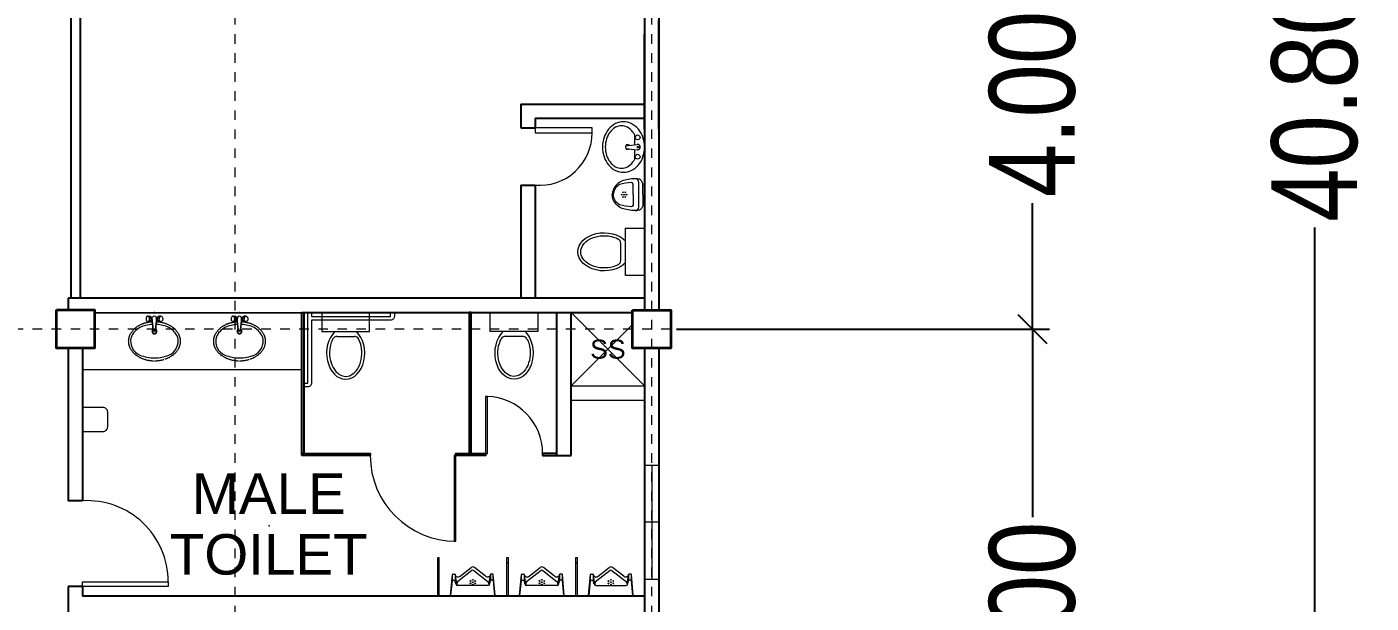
# Model space of a CAD drawing. Header units: millimetres. Extents: x 63005 to 126950, y 36019 to 74749.
# Drawn here: x 63107.49 to 63121.61, y 36140.49 to 36146.54 of the extents above; entities that cross this region are included whole.
import ezdxf

# ---------------------------------------------------------------- set-up
doc = ezdxf.new("R2010")
doc.units = ezdxf.units.MM
doc.header["$LTSCALE"] = 0.04
doc.linetypes.add('HIDDEN2', pattern=[0.1875, 0.125, -0.0625])
doc.linetypes.add('PHANTOM', pattern=[2.5, 1.25, -0.25, 0.25, -0.25, 0.25, -0.25])
doc.styles.get("Standard").update_dxf_attribs({"font": 'arial.ttf', "width": 0.8})
doc.styles.add('SWISSLT175', font='swissl.ttf', dxfattribs={"height": 0.175})
doc.dimstyles.new('dimension', dxfattribs={"dimtxt": 0.9, "dimasz": 0.3, "dimexe": 0.18, "dimexo": 0.0625, "dimgap": 0.09, "dimtad": 0, "dimzin": 0, "dimdsep": 46, "dimtxsty": 'Standard', "dimblk": 'OBLIQUE', "dimcen": 0.09, "dimclrd": 256, "dimclre": 256, "dimclrt": 256, "dimadec": 0, "dimazin": 0, "dimtfac": 1, "dimtofl": 0, "dimtmove": 0, "dimatfit": 3, "dimldrblk": 'OBLIQUE', "dimfxl": 1, "dimtolj": 1, "dimtzin": 0, "dimarcsym": 0})

# ---------------------------------------------------------------- blocks, each defined once
blk = doc.blocks.new('_Oblique')
at = {"color": 0, "linetype": 'ByBlock', "lineweight": -2}
blk.add_line((-0.5, -0.5), (0.5, 0.5), dxfattribs=at)
blk = doc.blocks.new('*D358')
at = {"lineweight": -2, "transparency": 16777216}
for p, q in [((63114.314, 36148.092), (63118.23, 36148.092)), ((63118.05, 36148.092), (63118.05, 36146.768)), ((63118.05, 36143.367), (63118.05, 36144.691)), ((63114.314, 36143.367), (63118.23, 36143.367))]:
    blk.add_line(p, q, dxfattribs=at)
at = {"layer": 'Defpoints', "color": 0, "linetype": 'ByBlock', "lineweight": 25, "transparency": 16777216}
for p in [(63114.252, 36148.092), (63114.252, 36143.367), (63118.05, 36143.367)]:
    blk.add_point(p, dxfattribs=at)
at = {"linetype": 'ByBlock', "lineweight": -2, "transparency": 16777216, "xscale": 0.3, "yscale": 0.3, "zscale": 0.3}
for p, rotation in [((63118.05, 36148.092), 90), ((63118.05, 36143.367), 270)]:
    blk.add_blockref('_Oblique', p, dxfattribs=dict(at, rotation=rotation))
at = {"linetype": 'ByBlock', "lineweight": 5, "transparency": 16777216, "insert": (63118.05, 36145.73), "char_height": 0.9, "attachment_point": 5, "rotation": 90}
blk.add_mtext('\\A1;4.00 ', dxfattribs=at)
blk = doc.blocks.new('*D359')
at = {"lineweight": -2, "transparency": 16777216}
for p, q in [((63114.314, 36143.367), (63118.23, 36143.367)), ((63118.05, 36143.367), (63118.05, 36141.393)), ((63118.05, 36137.366), (63118.05, 36139.341)), ((63114.314, 36137.366), (63118.23, 36137.366))]:
    blk.add_line(p, q, dxfattribs=at)
at = {"layer": 'Defpoints', "color": 0, "linetype": 'ByBlock', "lineweight": 25, "transparency": 16777216}
for p in [(63114.252, 36143.367), (63114.252, 36137.366), (63118.05, 36137.366)]:
    blk.add_point(p, dxfattribs=at)
at = {"linetype": 'ByBlock', "lineweight": -2, "transparency": 16777216, "xscale": 0.3, "yscale": 0.3, "zscale": 0.3}
for p, rotation in [((63118.05, 36143.367), 90), ((63118.05, 36137.366), 270)]:
    blk.add_blockref('_Oblique', p, dxfattribs=dict(at, rotation=rotation))
at = {"linetype": 'ByBlock', "lineweight": 5, "transparency": 16777216, "insert": (63118.05, 36140.367), "char_height": 0.9, "attachment_point": 5, "rotation": 90}
blk.add_mtext('\\A1;6.00', dxfattribs=at)
blk = doc.blocks.new('*D363')
at = {"lineweight": -2, "transparency": 16777216}
for p, q in [((63114.314, 36166.142), (63121.194, 36166.142)), ((63121.014, 36166.142), (63121.014, 36147.071)), ((63121.014, 36125.364), (63121.014, 36144.435)), ((63114.314, 36125.364), (63121.194, 36125.364))]:
    blk.add_line(p, q, dxfattribs=at)
at = {"layer": 'Defpoints', "color": 0, "linetype": 'ByBlock', "lineweight": 25, "transparency": 16777216}
for p in [(63114.252, 36166.142), (63114.252, 36125.364), (63121.014, 36125.364)]:
    blk.add_point(p, dxfattribs=at)
at = {"linetype": 'ByBlock', "lineweight": -2, "transparency": 16777216, "xscale": 0.3, "yscale": 0.3, "zscale": 0.3}
for p, rotation in [((63121.014, 36166.142), 90), ((63121.014, 36125.364), 270)]:
    blk.add_blockref('_Oblique', p, dxfattribs=dict(at, rotation=rotation))
at = {"linetype": 'ByBlock', "lineweight": 5, "transparency": 16777216, "insert": (63121.014, 36145.753), "char_height": 0.9, "attachment_point": 5, "rotation": 90}
blk.add_mtext('\\A1;40.80', dxfattribs=at)

msp = doc.modelspace()

# ---------------------------------------------------------------- linework, layer by layer
at = {"color": 0, "linetype": 'PHANTOM', "lineweight": 5, "transparency": 33554495}
for p, q in [((63109.677, 36125.164), (63109.677, 36174.339)), ((63114.052, 36125.164), (63114.052, 36174.339)), ((63114.252, 36143.367), (63046.877, 36143.364))]:
    msp.add_line(p, q, dxfattribs=at)
at = {"color": 4, "linetype": 'ByBlock', "lineweight": 25}
for p, q in [((63107.952, 36147.892), (63107.952, 36143.691)), ((63108.052, 36147.892), (63108.052, 36143.691)), ((63113.977, 36147.892), (63113.977, 36143.567)), ((63113.977, 36147.892), (63113.977, 36143.567)), ((63114.127, 36147.892), (63114.127, 36143.567)), ((63114.127, 36145.465), (63114.127, 36146.615)), ((63113.977, 36145.465), (63113.977, 36146.465)), ((63112.677, 36145.729), (63113.977, 36145.73)), ((63112.677, 36145.729), (63112.677, 36145.479)), ((63112.827, 36145.579), (63112.827, 36145.479)), ((63112.677, 36145.479), (63112.827, 36145.479)), ((63112.677, 36144.879), (63112.677, 36143.691)), ((63112.677, 36144.879), (63112.827, 36144.879)), ((63112.827, 36144.879), (63112.827, 36143.691)), ((63107.927, 36143.691), (63107.927, 36143.569)), ((63112.377, 36143.691), (63107.927, 36143.691)), ((63113.977, 36143.691), (63112.377, 36143.691)), ((63110.4, 36143.541), (63113.852, 36143.541)), ((63113.057, 36142.041), (63113.057, 36143.541)), ((63113.207, 36142.041), (63113.207, 36143.541)), ((63107.927, 36143.169), (63107.927, 36141.566)), ((63108.077, 36143.169), (63108.077, 36141.566)), ((63113.977, 36143.167), (63113.977, 36140.74)), ((63113.977, 36143.167), (63113.977, 36140.64)), ((63114.127, 36143.167), (63114.127, 36137.566)), ((63113.057, 36142.041), (63113.207, 36142.041)), ((63108.077, 36141.566), (63107.927, 36141.566)), ((63107.927, 36140.666), (63107.927, 36140.316)), ((63108.077, 36140.666), (63108.077, 36140.566)), ((63113.977, 36140.64), (63113.977, 36137.566)), ((63113.977, 36140.566), (63108.077, 36140.566))]:
    msp.add_line(p, q, dxfattribs=at)
at = {"color": 4, "linetype": 'ByBlock', "lineweight": 25, "ltscale": 0.3}
for p, q in [((63113.977, 36145.579), (63112.827, 36145.579)), ((63108.077, 36140.666), (63107.927, 36140.666))]:
    msp.add_line(p, q, dxfattribs=at)
at = {"color": 0, "linetype": 'ByBlock', "lineweight": 9}
for p, q in [((63113.977, 36145.465), (63113.977, 36145.065)), ((63114.127, 36145.465), (63114.127, 36145.065)), ((63114.127, 36143.915), (63114.127, 36145.065)), ((63113.977, 36143.915), (63113.977, 36144.915)), ((63113.977, 36143.915), (63113.977, 36143.567)), ((63114.127, 36143.915), (63114.127, 36143.567)), ((63113.207, 36143.541), (63113.977, 36142.771)), ((63113.852, 36143.416), (63113.207, 36142.771)), ((63113.207, 36142.771), (63113.977, 36142.771)), ((63113.207, 36142.621), (63113.977, 36142.621)), ((63113.977, 36141.94), (63114.127, 36141.94)), ((63114.052, 36141.94), (63114.052, 36140.74)), ((63114.127, 36141.94), (63114.127, 36140.74)), ((63114.127, 36141.34), (63113.977, 36141.34)), ((63114.127, 36140.74), (63113.977, 36140.74)), ((63113.977, 36140.566), (63113.977, 36140.666))]:
    msp.add_line(p, q, dxfattribs=at)
at = {"lineweight": 9}
for p, q in [((63113.779, 36145.293), (63113.901, 36145.307)), ((63113.779, 36145.264), (63113.901, 36145.251)), ((63113.916, 36144.647), (63113.916, 36144.911)), ((63113.777, 36144.429), (63113.977, 36144.429)), ((63113.777, 36143.929), (63113.777, 36144.429)), ((63113.977, 36144.429), (63113.977, 36143.929)), ((63113.727, 36144.088), (63113.727, 36144.269)), ((63113.977, 36143.929), (63113.777, 36143.929)), ((63108.762, 36143.503), (63108.784, 36143.503)), ((63108.762, 36143.445), (63108.784, 36143.445)), ((63108.778, 36143.495), (63108.766, 36143.503)), ((63108.778, 36143.454), (63108.766, 36143.445)), ((63108.778, 36143.495), (63108.796, 36143.495)), ((63108.778, 36143.495), (63108.782, 36143.474)), ((63108.778, 36143.454), (63108.782, 36143.474)), ((63108.778, 36143.454), (63108.796, 36143.454)), ((63108.8, 36143.474), (63108.782, 36143.474)), ((63108.796, 36143.495), (63108.784, 36143.503)), ((63108.796, 36143.454), (63108.784, 36143.445)), ((63108.796, 36143.495), (63108.8, 36143.474)), ((63108.796, 36143.454), (63108.8, 36143.474)), ((63108.799, 36143.488), (63108.803, 36143.488)), ((63108.799, 36143.46), (63108.803, 36143.46)), ((63108.81, 36143.456), (63108.809, 36143.491)), ((63108.821, 36143.36), (63108.81, 36143.456)), ((63108.817, 36143.351), (63108.811, 36143.45)), ((63108.841, 36143.36), (63108.852, 36143.456)), ((63108.845, 36143.351), (63108.852, 36143.45)), ((63108.852, 36143.456), (63108.853, 36143.491)), ((63108.863, 36143.488), (63108.859, 36143.488)), ((63108.863, 36143.46), (63108.859, 36143.46)), ((63108.866, 36143.495), (63108.862, 36143.474)), ((63108.866, 36143.454), (63108.862, 36143.474)), ((63108.862, 36143.474), (63108.88, 36143.474)), ((63108.866, 36143.495), (63108.879, 36143.503)), ((63108.884, 36143.495), (63108.866, 36143.495)), ((63108.866, 36143.454), (63108.879, 36143.445)), ((63108.884, 36143.454), (63108.866, 36143.454)), ((63108.9, 36143.503), (63108.879, 36143.503)), ((63108.9, 36143.445), (63108.879, 36143.445)), ((63108.884, 36143.495), (63108.88, 36143.474)), ((63108.884, 36143.454), (63108.88, 36143.474)), ((63108.884, 36143.495), (63108.897, 36143.503)), ((63108.884, 36143.454), (63108.897, 36143.445)), ((63109.655, 36143.503), (63109.677, 36143.503)), ((63109.655, 36143.445), (63109.677, 36143.445)), ((63109.671, 36143.495), (63109.658, 36143.503)), ((63109.671, 36143.454), (63109.658, 36143.445)), ((63109.671, 36143.495), (63109.689, 36143.495)), ((63109.671, 36143.495), (63109.675, 36143.474)), ((63109.671, 36143.454), (63109.675, 36143.474)), ((63109.671, 36143.454), (63109.689, 36143.454)), ((63109.693, 36143.474), (63109.675, 36143.474)), ((63109.689, 36143.495), (63109.677, 36143.503)), ((63109.689, 36143.454), (63109.677, 36143.445)), ((63109.689, 36143.495), (63109.693, 36143.474)), ((63109.689, 36143.454), (63109.693, 36143.474)), ((63109.692, 36143.488), (63109.696, 36143.488)), ((63109.692, 36143.46), (63109.696, 36143.46)), ((63109.703, 36143.456), (63109.702, 36143.491)), ((63109.714, 36143.36), (63109.703, 36143.456)), ((63109.71, 36143.351), (63109.704, 36143.45)), ((63109.734, 36143.36), (63109.745, 36143.456)), ((63109.738, 36143.351), (63109.744, 36143.45)), ((63109.745, 36143.456), (63109.746, 36143.491)), ((63109.756, 36143.488), (63109.752, 36143.488)), ((63109.756, 36143.46), (63109.752, 36143.46)), ((63109.759, 36143.495), (63109.755, 36143.474)), ((63109.759, 36143.454), (63109.755, 36143.474)), ((63109.755, 36143.474), (63109.773, 36143.474)), ((63109.759, 36143.495), (63109.771, 36143.503)), ((63109.777, 36143.495), (63109.759, 36143.495)), ((63109.777, 36143.454), (63109.759, 36143.454)), ((63109.759, 36143.454), (63109.771, 36143.445)), ((63109.793, 36143.503), (63109.771, 36143.503)), ((63109.793, 36143.445), (63109.771, 36143.445)), ((63109.777, 36143.495), (63109.773, 36143.474)), ((63109.777, 36143.454), (63109.773, 36143.474)), ((63109.777, 36143.495), (63109.79, 36143.503)), ((63109.777, 36143.454), (63109.79, 36143.445)), ((63110.589, 36143.541), (63110.589, 36143.341)), ((63111.089, 36143.541), (63110.589, 36143.541)), ((63111.089, 36143.341), (63111.089, 36143.541)), ((63112.357, 36143.341), (63112.357, 36143.541)), ((63112.357, 36143.541), (63112.857, 36143.541)), ((63112.857, 36143.541), (63112.857, 36143.341)), ((63108.821, 36143.359), (63108.817, 36143.35)), ((63108.841, 36143.359), (63108.845, 36143.35)), ((63109.714, 36143.359), (63109.71, 36143.35)), ((63109.734, 36143.359), (63109.738, 36143.35)), ((63110.589, 36143.341), (63111.089, 36143.341)), ((63112.857, 36143.341), (63112.357, 36143.341)), ((63110.749, 36143.291), (63110.93, 36143.291)), ((63112.697, 36143.291), (63112.516, 36143.291)), ((63111.939, 36140.57), (63111.959, 36140.791)), ((63111.959, 36140.728), (63111.959, 36140.791)), ((63111.964, 36140.796), (63111.984, 36140.796)), ((63111.991, 36140.783), (63111.989, 36140.791)), ((63111.989, 36140.791), (63111.989, 36140.729)), ((63112.005, 36140.695), (63111.991, 36140.783)), ((63112.01, 36140.766), (63112.015, 36140.766)), ((63112.165, 36140.834), (63112.012, 36140.714)), ((63112.04, 36140.775), (63112.156, 36140.865)), ((63112.184, 36140.834), (63112.336, 36140.714)), ((63112.308, 36140.775), (63112.192, 36140.865)), ((63112.338, 36140.766), (63112.334, 36140.766)), ((63112.343, 36140.695), (63112.358, 36140.783)), ((63112.358, 36140.783), (63112.359, 36140.791)), ((63112.359, 36140.791), (63112.359, 36140.729)), ((63112.384, 36140.796), (63112.364, 36140.796)), ((63112.389, 36140.728), (63112.389, 36140.791)), ((63112.409, 36140.57), (63112.389, 36140.791)), ((63112.664, 36140.57), (63112.684, 36140.791)), ((63112.684, 36140.728), (63112.684, 36140.791)), ((63112.689, 36140.796), (63112.709, 36140.796)), ((63112.716, 36140.783), (63112.714, 36140.791)), ((63112.714, 36140.791), (63112.714, 36140.729)), ((63112.73, 36140.695), (63112.716, 36140.783)), ((63112.735, 36140.766), (63112.74, 36140.766)), ((63112.89, 36140.834), (63112.737, 36140.714)), ((63112.765, 36140.775), (63112.881, 36140.865)), ((63112.909, 36140.834), (63113.061, 36140.714)), ((63113.033, 36140.775), (63112.917, 36140.865)), ((63113.063, 36140.766), (63113.059, 36140.766)), ((63113.068, 36140.695), (63113.083, 36140.783)), ((63113.083, 36140.783), (63113.084, 36140.791)), ((63113.084, 36140.791), (63113.084, 36140.729)), ((63113.109, 36140.796), (63113.089, 36140.796)), ((63113.114, 36140.728), (63113.114, 36140.791)), ((63113.134, 36140.57), (63113.114, 36140.791)), ((63113.389, 36140.57), (63113.409, 36140.791)), ((63113.409, 36140.728), (63113.409, 36140.791)), ((63113.414, 36140.796), (63113.434, 36140.796)), ((63113.441, 36140.783), (63113.439, 36140.791)), ((63113.439, 36140.791), (63113.439, 36140.729)), ((63113.455, 36140.695), (63113.441, 36140.783)), ((63113.46, 36140.766), (63113.465, 36140.766)), ((63113.615, 36140.834), (63113.462, 36140.714)), ((63113.49, 36140.775), (63113.606, 36140.865)), ((63113.634, 36140.834), (63113.786, 36140.714)), ((63113.758, 36140.775), (63113.642, 36140.865)), ((63113.788, 36140.766), (63113.784, 36140.766)), ((63113.793, 36140.695), (63113.808, 36140.783)), ((63113.808, 36140.783), (63113.809, 36140.791)), ((63113.809, 36140.791), (63113.809, 36140.729)), ((63113.834, 36140.796), (63113.814, 36140.796)), ((63113.839, 36140.728), (63113.839, 36140.791)), ((63113.859, 36140.57), (63113.839, 36140.791)), ((63111.944, 36140.57), (63111.959, 36140.727)), ((63111.964, 36140.731), (63111.985, 36140.731)), ((63111.996, 36140.693), (63111.99, 36140.727)), ((63112.005, 36140.695), (63112.008, 36140.678)), ((63112.333, 36140.676), (63112.016, 36140.676)), ((63112.343, 36140.695), (63112.341, 36140.678)), ((63112.352, 36140.693), (63112.359, 36140.727)), ((63112.385, 36140.731), (63112.363, 36140.731)), ((63112.404, 36140.57), (63112.39, 36140.727)), ((63112.669, 36140.57), (63112.684, 36140.727)), ((63112.689, 36140.731), (63112.71, 36140.731)), ((63112.721, 36140.693), (63112.715, 36140.727)), ((63112.73, 36140.695), (63112.733, 36140.678)), ((63113.058, 36140.676), (63112.741, 36140.676)), ((63113.068, 36140.695), (63113.066, 36140.678)), ((63113.077, 36140.693), (63113.084, 36140.727)), ((63113.11, 36140.731), (63113.088, 36140.731)), ((63113.129, 36140.57), (63113.115, 36140.727)), ((63113.394, 36140.57), (63113.409, 36140.727)), ((63113.414, 36140.731), (63113.435, 36140.731)), ((63113.446, 36140.693), (63113.44, 36140.727)), ((63113.455, 36140.695), (63113.458, 36140.678)), ((63113.466, 36140.676), (63113.783, 36140.676)), ((63113.793, 36140.695), (63113.791, 36140.678)), ((63113.802, 36140.693), (63113.809, 36140.727)), ((63113.835, 36140.731), (63113.813, 36140.731)), ((63113.854, 36140.57), (63113.84, 36140.727)), ((63111.947, 36140.566), (63111.942, 36140.566)), ((63112.401, 36140.566), (63111.947, 36140.566)), ((63112.088, 36140.566), (63112.018, 36140.566)), ((63112.401, 36140.566), (63112.406, 36140.566)), ((63112.672, 36140.566), (63112.667, 36140.566)), ((63113.126, 36140.566), (63112.672, 36140.566)), ((63112.813, 36140.566), (63112.743, 36140.566)), ((63113.126, 36140.566), (63113.131, 36140.566)), ((63113.397, 36140.566), (63113.392, 36140.566)), ((63113.397, 36140.566), (63113.851, 36140.566)), ((63113.71, 36140.566), (63113.78, 36140.566)), ((63113.851, 36140.566), (63113.856, 36140.566))]:
    msp.add_line(p, q, dxfattribs=at)
at = {"color": 4, "lineweight": 25}
msp.add_line((63108.202, 36143.537), (63110.38, 36143.541), dxfattribs=at)
at = {"color": 1, "lineweight": 13, "ltscale": 0.03}
for points in [[(63112.827, 36145.479), (63112.827, 36145.429), (63113.427, 36145.429), (63113.427, 36145.479)], [(63108.077, 36140.666), (63108.077, 36140.716), (63108.977, 36140.716), (63108.977, 36140.666)]]:
    msp.add_lwpolyline(points, close=True, dxfattribs=at)
at = {"lineweight": 9}
for points in [[(63113.756, 36145.544, 0.11576), (63113.673, 36145.525, 0.104047), (63113.6, 36145.466, 0.090875), (63113.552, 36145.382, 0.083344), (63113.535, 36145.279, 0.083344), (63113.552, 36145.175, 0.090875), (63113.6, 36145.091, 0.104047), (63113.673, 36145.033, 0.11576), (63113.756, 36145.014, 0.11576), (63113.838, 36145.033, 0.104047), (63113.912, 36145.091, 0.090875), (63113.96, 36145.175, 0.083344), (63113.977, 36145.279, 0.083344), (63113.96, 36145.382, 0.090875), (63113.912, 36145.466, 0.104047), (63113.838, 36145.525, 0.11576)], [(63108.762, 36143.445, 0.145837), (63108.769, 36143.447, 0.107165), (63108.775, 36143.454, 0.077149), (63108.779, 36143.463, 0.064217), (63108.781, 36143.474, 0.064217), (63108.779, 36143.486, 0.077149), (63108.775, 36143.495, 0.107165), (63108.769, 36143.501, 0.145837), (63108.762, 36143.503, 0.145837), (63108.756, 36143.501, 0.107165), (63108.749, 36143.495, 0.077149), (63108.746, 36143.486, 0.064217), (63108.744, 36143.474, 0.064217), (63108.746, 36143.463, 0.077149), (63108.749, 36143.454, 0.107165), (63108.756, 36143.447, 0.145837)], [(63108.9, 36143.445, -0.145837), (63108.893, 36143.447, -0.107165), (63108.887, 36143.454, -0.077149), (63108.883, 36143.463, -0.064217), (63108.882, 36143.474, -0.064217), (63108.883, 36143.486, -0.077149), (63108.887, 36143.495, -0.107165), (63108.893, 36143.501, -0.145837), (63108.9, 36143.503, -0.145837), (63108.906, 36143.501, -0.107165), (63108.913, 36143.495, -0.077149), (63108.917, 36143.486, -0.064217), (63108.918, 36143.474, -0.064217), (63108.917, 36143.463, -0.077149), (63108.913, 36143.454, -0.107165), (63108.906, 36143.447, -0.145837)], [(63109.655, 36143.445, 0.145837), (63109.662, 36143.447, 0.107165), (63109.668, 36143.454, 0.077149), (63109.672, 36143.463, 0.064217), (63109.674, 36143.474, 0.064217), (63109.672, 36143.486, 0.077149), (63109.668, 36143.495, 0.107165), (63109.662, 36143.501, 0.145837), (63109.655, 36143.503, 0.145837), (63109.649, 36143.501, 0.107165), (63109.642, 36143.495, 0.077149), (63109.638, 36143.486, 0.064217), (63109.637, 36143.474, 0.064217), (63109.638, 36143.463, 0.077149), (63109.642, 36143.454, 0.107165), (63109.649, 36143.447, 0.145837)], [(63109.793, 36143.445, -0.145837), (63109.786, 36143.447, -0.107165), (63109.78, 36143.454, -0.077149), (63109.776, 36143.463, -0.064217), (63109.774, 36143.474, -0.064217), (63109.776, 36143.486, -0.077149), (63109.78, 36143.495, -0.107165), (63109.786, 36143.501, -0.145837), (63109.793, 36143.503, -0.145837), (63109.799, 36143.501, -0.107165), (63109.806, 36143.495, -0.077149), (63109.81, 36143.486, -0.064217), (63109.811, 36143.474, -0.064217), (63109.81, 36143.463, -0.077149), (63109.806, 36143.454, -0.107165), (63109.799, 36143.447, -0.145837)]]:
    msp.add_lwpolyline(points, format="xyb", close=True, dxfattribs=at)
for points in [[(63113.735, 36145.501, 0.124838), (63113.672, 36145.486, 0.105788), (63113.615, 36145.436, 0.086697), (63113.578, 36145.366, 0.076776), (63113.565, 36145.279, 0.076776), (63113.578, 36145.191, 0.086697), (63113.615, 36145.122, 0.105788), (63113.672, 36145.072, 0.124838), (63113.735, 36145.056, 0.124838), (63113.797, 36145.072, 0.105788), (63113.855, 36145.122, 0.040067), (63113.875, 36145.152), (63113.875, 36145.254, 0.040067)], [(63113.875, 36145.303), (63113.875, 36145.405, 0.040067), (63113.855, 36145.436, 0.105788), (63113.797, 36145.486, 0.124838), (63113.735, 36145.501, 0.124838)], [(63113.959, 36144.882, 0.232594), (63113.935, 36144.934, 0.150533), (63113.908, 36144.945, 0.085973), (63113.77, 36144.931, 0.343308), (63113.637, 36144.779)], [(63113.856, 36144.779), (63113.856, 36144.89, 0.398633), (63113.841, 36144.905, 0.107696), (63113.714, 36144.884, 0.267529), (63113.649, 36144.779)], [(63113.959, 36144.675, -0.232594), (63113.935, 36144.624, -0.150533), (63113.908, 36144.613, -0.085973), (63113.77, 36144.626, -0.343308), (63113.637, 36144.779)], [(63113.856, 36144.779), (63113.856, 36144.668, -0.398633), (63113.841, 36144.653, -0.107696), (63113.714, 36144.674, -0.267529), (63113.649, 36144.779)], [(63108.805, 36143.474, 0.064217), (63108.804, 36143.481, 0.077149), (63108.802, 36143.486, 0.107165), (63108.798, 36143.489, 0.035268), (63108.797, 36143.49, 0.145837)], [(63108.797, 36143.459, 0.035268), (63108.798, 36143.459, 0.107165), (63108.802, 36143.463, 0.077149), (63108.804, 36143.468, 0.064217), (63108.805, 36143.474, 0.064217)], [(63108.798, 36143.46, 0.046803), (63108.799, 36143.462, 0.077149), (63108.801, 36143.467, 0.064217), (63108.802, 36143.474, 0.064217), (63108.801, 36143.481, 0.077149), (63108.799, 36143.486, 0.046803), (63108.798, 36143.488, 0.145837)], [(63108.8, 36143.461, 0.047218), (63108.801, 36143.461, 0.107177), (63108.804, 36143.464, 0.077931), (63108.806, 36143.469, 0.065152), (63108.807, 36143.474, 0.065152), (63108.806, 36143.48, 0.077931), (63108.804, 36143.484, 0.107177), (63108.801, 36143.487, 0.047218), (63108.8, 36143.488, 0.144081)], [(63108.862, 36143.461, -0.047218), (63108.861, 36143.461, -0.107177), (63108.858, 36143.464, -0.077931), (63108.856, 36143.469, -0.065152), (63108.856, 36143.474, -0.065152), (63108.856, 36143.48, -0.077931), (63108.858, 36143.484, -0.107177), (63108.861, 36143.487, -0.047218), (63108.862, 36143.488, -0.144081)], [(63108.858, 36143.474, -0.064217), (63108.858, 36143.481, -0.077149), (63108.861, 36143.486, -0.107165), (63108.864, 36143.489, -0.035268), (63108.865, 36143.49, -0.145837)], [(63108.865, 36143.459, -0.035268), (63108.864, 36143.459, -0.107165), (63108.861, 36143.463, -0.077149), (63108.858, 36143.468, -0.064217), (63108.858, 36143.474, -0.064217)], [(63108.865, 36143.46, -0.046803), (63108.863, 36143.462, -0.077149), (63108.861, 36143.467, -0.064217), (63108.86, 36143.474, -0.064217), (63108.861, 36143.481, -0.077149), (63108.863, 36143.486, -0.046803), (63108.865, 36143.488, -0.145837)], [(63109.697, 36143.474, 0.064217), (63109.697, 36143.481, 0.077149), (63109.695, 36143.486, 0.107165), (63109.691, 36143.489, 0.035268), (63109.69, 36143.49, 0.145837)], [(63109.69, 36143.46, 0.046803), (63109.692, 36143.462, 0.077149), (63109.694, 36143.467, 0.064217), (63109.695, 36143.474, 0.064217), (63109.694, 36143.481, 0.077149), (63109.692, 36143.486, 0.046803), (63109.69, 36143.488, 0.145837)], [(63109.69, 36143.459, 0.035268), (63109.691, 36143.459, 0.107165), (63109.695, 36143.463, 0.077149), (63109.697, 36143.468, 0.064217), (63109.697, 36143.474, 0.064217)], [(63109.693, 36143.461, 0.047218), (63109.694, 36143.461, 0.107177), (63109.697, 36143.464, 0.077931), (63109.699, 36143.469, 0.065152), (63109.699, 36143.474, 0.065152), (63109.699, 36143.48, 0.077931), (63109.697, 36143.484, 0.107177), (63109.694, 36143.487, 0.047218), (63109.693, 36143.488, 0.144081)], [(63109.755, 36143.461, -0.047218), (63109.754, 36143.461, -0.107177), (63109.751, 36143.464, -0.077931), (63109.749, 36143.469, -0.065152), (63109.748, 36143.474, -0.065152), (63109.749, 36143.48, -0.077931), (63109.751, 36143.484, -0.107177), (63109.754, 36143.487, -0.047218), (63109.755, 36143.488, -0.144081)], [(63109.75, 36143.474, -0.064217), (63109.751, 36143.481, -0.077149), (63109.753, 36143.486, -0.107165), (63109.757, 36143.489, -0.035268), (63109.758, 36143.49, -0.145837)], [(63109.758, 36143.459, -0.035268), (63109.757, 36143.459, -0.107165), (63109.753, 36143.463, -0.077149), (63109.751, 36143.468, -0.064217), (63109.75, 36143.474, -0.064217)], [(63109.757, 36143.46, -0.046803), (63109.756, 36143.462, -0.077149), (63109.754, 36143.467, -0.064217), (63109.753, 36143.474, -0.064217), (63109.754, 36143.481, -0.077149), (63109.756, 36143.486, -0.046803), (63109.757, 36143.488, -0.145837)]]:
    msp.add_lwpolyline(points, format="xyb", dxfattribs=at)
for points in [[(63113.959, 36144.779), (63113.959, 36144.882)], [(63113.959, 36144.882), (63113.977, 36144.882), (63113.977, 36144.779)], [(63113.959, 36144.779), (63113.959, 36144.675)], [(63113.959, 36144.675), (63113.977, 36144.675), (63113.977, 36144.779)]]:
    msp.add_lwpolyline(points, dxfattribs=at)
at = {"color": 4, "linetype": 'ByBlock', "lineweight": 35}
for points in [[(63107.802, 36143.569), (63108.202, 36143.569), (63108.202, 36143.169), (63107.802, 36143.169)], [(63113.852, 36143.567), (63114.252, 36143.567), (63114.252, 36143.167), (63113.852, 36143.167)]]:
    msp.add_lwpolyline(points, close=True, dxfattribs=at)
at = {"color": 0, "linetype": 'ByBlock', "lineweight": 9, "ltscale": 0.4}
msp.add_lwpolyline([(63108.202, 36143.537), (63110.38, 36143.541), (63110.38, 36142.941), (63108.077, 36142.941), (63108.077, 36143.169)], dxfattribs=at)
at = {"color": 4, "linetype": 'ByBlock', "lineweight": 25}
for points in [[(63110.38, 36143.541), (63110.4, 36143.541), (63110.4, 36142.061), (63110.38, 36142.061)], [(63112.157, 36143.541), (63112.137, 36143.541), (63112.137, 36142.061), (63112.157, 36142.061)], [(63110.38, 36142.041), (63110.38, 36142.061), (63111.097, 36142.061), (63111.097, 36142.041)], [(63111.997, 36142.041), (63111.997, 36142.061), (63112.307, 36142.061), (63112.307, 36142.041)], [(63112.907, 36142.041), (63113.057, 36142.041), (63113.057, 36142.061), (63112.907, 36142.061)]]:
    msp.add_lwpolyline(points, close=True, dxfattribs=at)
at = {"color": 0, "linetype": 'ByBlock', "lineweight": 9, "ltscale": 0.4}
for points in [[(63110.48, 36142.801, -0.414214), (63110.44, 36142.761), (63110.4, 36142.761), (63110.4, 36142.801), (63110.44, 36142.801), (63110.44, 36143.541), (63110.48, 36143.541), (63110.48, 36143.501), (63111.31, 36143.501), (63111.31, 36143.541), (63111.35, 36143.541), (63111.35, 36143.501, -0.414214), (63111.31, 36143.461), (63110.48, 36143.461)], [(63108.077, 36142.55), (63108.287, 36142.55, -0.414214), (63108.337, 36142.5), (63108.337, 36142.34, -0.414214), (63108.287, 36142.29), (63108.077, 36142.29)]]:
    msp.add_lwpolyline(points, format="xyb", close=True, dxfattribs=at)
at = {"color": 1, "linetype": 'ByBlock', "lineweight": 13}
for points in [[(63112.307, 36142.061), (63112.327, 36142.061), (63112.327, 36142.661), (63112.307, 36142.661)], [(63111.997, 36142.041), (63111.977, 36142.041), (63111.977, 36141.141), (63111.997, 36141.141)], [(63111.997, 36142.041), (63111.977, 36142.041), (63111.977, 36141.141), (63111.997, 36141.141)]]:
    msp.add_lwpolyline(points, close=True, dxfattribs=at)
at = {"lineweight": 9}
msp.add_lwpolyline([(63113.977, 36141.94), (63114.127, 36141.94), (63114.127, 36140.74), (63113.977, 36140.74)], close=True, dxfattribs=at)
at = {"color": 0, "linetype": 'ByBlock', "lineweight": 9}
for points in [[(63111.822, 36140.966), (63111.802, 36140.966), (63111.802, 36140.566), (63111.822, 36140.566)], [(63112.547, 36140.966), (63112.527, 36140.966), (63112.527, 36140.566), (63112.547, 36140.566)], [(63113.272, 36140.966), (63113.252, 36140.966), (63113.252, 36140.566), (63113.272, 36140.566)]]:
    msp.add_lwpolyline(points, close=True, dxfattribs=at)
at = {"lineweight": 9}
for centre, radius in [((63113.904, 36145.38), 0.0255), ((63113.91, 36145.279), 0.0095), ((63113.904, 36145.177), 0.0255), ((63113.737, 36144.779), 0.004), ((63113.75, 36144.804), 0.004), ((63113.75, 36144.754), 0.004), ((63113.762, 36144.779), 0.004), ((63113.775, 36144.804), 0.004), ((63113.775, 36144.754), 0.004), ((63113.787, 36144.779), 0.004), ((63112.149, 36140.724), 0.004), ((63112.149, 36140.699), 0.004), ((63112.174, 36140.737), 0.004), ((63112.174, 36140.712), 0.004), ((63112.174, 36140.687), 0.004), ((63112.199, 36140.724), 0.004), ((63112.199, 36140.699), 0.004), ((63112.874, 36140.724), 0.004), ((63112.874, 36140.699), 0.004), ((63112.899, 36140.737), 0.004), ((63112.899, 36140.712), 0.004), ((63112.899, 36140.687), 0.004), ((63112.924, 36140.724), 0.004), ((63112.924, 36140.699), 0.004), ((63113.599, 36140.724), 0.004), ((63113.599, 36140.699), 0.004), ((63113.624, 36140.737), 0.004), ((63113.624, 36140.712), 0.004), ((63113.624, 36140.687), 0.004), ((63113.649, 36140.724), 0.004), ((63113.649, 36140.699), 0.004)]:
    msp.add_circle(centre, radius, dxfattribs=at)
at = {"color": 1, "lineweight": 13, "ltscale": 0.03}
for centre, radius, start, end in [((63112.875, 36145.429), 0.552, 265.0209, 0), ((63108.125, 36140.716), 0.851, 0, 93.2732)]:
    msp.add_arc(centre, radius, start, end, dxfattribs=at)
at = {"lineweight": 9}
for centre, radius, start, end in [((63113.802, 36145.279), 0.025, 161.3793, 198.6207), ((63113.873, 36145.279), 0.0948, 171.2026, 188.7974), ((63113.802, 36145.279), 0.025, 48.7978, 143.6932), ((63113.904, 36145.279), 0.028, 263.7545, 96.2455), ((63113.802, 36145.279), 0.025, 216.3068, 311.2022), ((63113.881, 36144.911), 0.035, 0, 92.6777), ((63113.881, 36144.647), 0.035, 267.3223, 0), ((63113.677, 36144.269), 0.05, 0, 61.9916), ((63113.677, 36144.088), 0.05, 298.1501, 0), ((63108.803, 36143.496), 0.00756, 270, 322.6816), ((63108.803, 36143.453), 0.00756, 6.5175, 90), ((63108.831, 36143.474), 0.028, 37.3184, 142.6816), ((63108.859, 36143.453), 0.00756, 90, 173.4825), ((63108.859, 36143.496), 0.00756, 217.3184, 270), ((63109.696, 36143.496), 0.00756, 270, 322.6816), ((63109.696, 36143.453), 0.00756, 6.5175, 90), ((63109.724, 36143.474), 0.028, 37.3184, 142.6816), ((63109.752, 36143.453), 0.00756, 90, 173.4825), ((63109.752, 36143.496), 0.00756, 217.3184, 270), ((63108.776, 36143.204), 0.205, 118.3968, 157.909), ((63108.825, 36143.051), 0.365, 92.4433, 113.7157), ((63108.831, 36143.344), 0.0263, 127.887, 51.8359), ((63108.831, 36143.344), 0.0213, 136.6981, 43.0677), ((63108.818, 36143.351), 0.001, 183.5159, 240.6121), ((63108.831, 36143.374), 0.028, 240.6121, 299.3879), ((63108.823, 36143.36), 0.002, 186.5175, 230.2813), ((63108.831, 36143.37), 0.0147, 230.2813, 309.7187), ((63108.839, 36143.36), 0.002, 309.7187, 353.4825), ((63108.844, 36143.351), 0.001, 299.3879, 356.4841), ((63108.837, 36143.051), 0.365, 66.2843, 87.5567), ((63108.886, 36143.204), 0.205, 22.091, 61.6032), ((63109.669, 36143.204), 0.205, 118.3968, 157.909), ((63109.718, 36143.051), 0.365, 92.4433, 113.7157), ((63109.724, 36143.344), 0.0263, 128.1641, 52.113), ((63109.724, 36143.344), 0.0213, 136.9323, 43.3019), ((63109.711, 36143.351), 0.001, 183.5159, 240.6121), ((63109.724, 36143.374), 0.028, 240.6121, 299.3879), ((63109.716, 36143.36), 0.002, 186.5175, 230.2813), ((63109.724, 36143.37), 0.0147, 230.2813, 309.7187), ((63109.732, 36143.36), 0.002, 309.7187, 353.4825), ((63109.737, 36143.351), 0.001, 299.3879, 356.4841), ((63109.73, 36143.051), 0.365, 66.2843, 87.5567), ((63109.779, 36143.204), 0.205, 22.091, 61.6032), ((63108.741, 36143.243), 0.16, 166.0896, 246.8606), ((63108.921, 36143.243), 0.16, 293.1394, 13.9104), ((63109.634, 36143.243), 0.16, 166.0896, 246.8606), ((63109.814, 36143.243), 0.16, 293.1394, 13.9104), ((63110.749, 36143.241), 0.05, 90, 151.8499), ((63110.93, 36143.241), 0.05, 28.0084, 90), ((63112.516, 36143.241), 0.05, 90, 151.9916), ((63112.697, 36143.241), 0.05, 28.1501, 90), ((63108.825, 36143.43), 0.365, 246.2843, 270.9643), ((63108.837, 36143.43), 0.365, 269.0357, 293.7157), ((63109.718, 36143.43), 0.365, 246.2843, 270.9643), ((63109.73, 36143.43), 0.365, 269.0357, 293.7157), ((63111.964, 36140.791), 0.005, 90, 180), ((63111.984, 36140.791), 0.005, 0, 90), ((63112.01, 36140.786), 0.02, 189.2901, 270), ((63112.015, 36140.806), 0.04, 270, 309.3163), ((63112.174, 36140.841), 0.03, 52.8153, 127.1847), ((63112.174, 36140.822), 0.015, 50.6837, 129.3163), ((63112.334, 36140.806), 0.04, 230.6837, 270), ((63112.338, 36140.786), 0.02, 270, 350.7099), ((63112.364, 36140.791), 0.005, 90, 180), ((63112.384, 36140.791), 0.005, 0, 90), ((63112.689, 36140.791), 0.005, 90, 180), ((63112.709, 36140.791), 0.005, 0, 90), ((63112.735, 36140.786), 0.02, 189.2901, 270), ((63112.74, 36140.806), 0.04, 270, 309.3163), ((63112.899, 36140.841), 0.03, 52.8153, 127.1847), ((63112.899, 36140.822), 0.015, 50.6837, 129.3163), ((63113.059, 36140.806), 0.04, 230.6837, 270), ((63113.063, 36140.786), 0.02, 270, 350.7099), ((63113.089, 36140.791), 0.005, 90, 180), ((63113.109, 36140.791), 0.005, 0, 90), ((63113.414, 36140.791), 0.005, 90, 180), ((63113.434, 36140.791), 0.005, 0, 90), ((63113.46, 36140.786), 0.02, 189.2901, 270), ((63113.465, 36140.806), 0.04, 270, 309.3163), ((63113.624, 36140.841), 0.03, 52.8153, 127.1847), ((63113.624, 36140.822), 0.015, 50.6837, 129.3163), ((63113.784, 36140.806), 0.04, 230.6837, 270), ((63113.788, 36140.786), 0.02, 270, 350.7099), ((63113.814, 36140.791), 0.005, 90, 180), ((63113.834, 36140.791), 0.005, 0, 90), ((63111.964, 36140.726), 0.005, 90, 176.5318), ((63111.985, 36140.726), 0.005, 10.3048, 90), ((63112.016, 36140.696), 0.02, 190.3048, 270), ((63112.025, 36140.698), 0.02, 129.3163, 189.2901), ((63112.149, 36140.674), 0.004, 35.6754, 144.3246), ((63112.199, 36140.674), 0.004, 35.6754, 144.3246), ((63112.333, 36140.696), 0.02, 270, 349.6952), ((63112.324, 36140.698), 0.02, 350.7099, 50.6837), ((63112.363, 36140.726), 0.005, 90, 169.6952), ((63112.385, 36140.726), 0.005, 3.4682, 90), ((63112.689, 36140.726), 0.005, 90, 176.5318), ((63112.71, 36140.726), 0.005, 10.3048, 90), ((63112.741, 36140.696), 0.02, 190.3048, 270), ((63112.75, 36140.698), 0.02, 129.3163, 189.2901), ((63112.874, 36140.674), 0.004, 35.6754, 144.3246), ((63112.924, 36140.674), 0.004, 35.6754, 144.3246), ((63113.058, 36140.696), 0.02, 270, 349.6952), ((63113.049, 36140.698), 0.02, 350.7099, 50.6837), ((63113.088, 36140.726), 0.005, 90, 169.6952), ((63113.11, 36140.726), 0.005, 3.4682, 90), ((63113.414, 36140.726), 0.005, 90, 176.5318), ((63113.435, 36140.726), 0.005, 10.3048, 90), ((63113.466, 36140.696), 0.02, 190.3048, 270), ((63113.475, 36140.698), 0.02, 129.3163, 189.2901), ((63113.599, 36140.674), 0.004, 35.6754, 144.3246), ((63113.649, 36140.674), 0.004, 35.6754, 144.3246), ((63113.783, 36140.696), 0.02, 270, 349.6952), ((63113.774, 36140.698), 0.02, 350.7099, 50.6837), ((63113.813, 36140.726), 0.005, 90, 169.6952), ((63113.835, 36140.726), 0.005, 3.4682, 90), ((63111.942, 36140.569), 0.003, 176.1859, 270), ((63111.947, 36140.569), 0.003, 176.5318, 270), ((63112.401, 36140.569), 0.003, 270, 3.4682), ((63112.406, 36140.569), 0.003, 270, 3.8141), ((63112.667, 36140.569), 0.003, 176.1859, 270), ((63112.672, 36140.569), 0.003, 176.5318, 270), ((63113.126, 36140.569), 0.003, 270, 3.4682), ((63113.131, 36140.569), 0.003, 270, 3.8141), ((63113.392, 36140.569), 0.003, 176.1859, 270), ((63113.397, 36140.569), 0.003, 176.5318, 270), ((63113.851, 36140.569), 0.003, 270, 3.4682), ((63113.856, 36140.569), 0.003, 270, 3.8141)]:
    msp.add_arc(centre, radius, start, end, dxfattribs=at)
at = {"linetype": 'HIDDEN2', "lineweight": 9}
for centre, radius, start, end in [((63108.831, 36143.077), 0.367, 93.119, 107.1394), ((63108.831, 36143.077), 0.367, 72.8606, 86.881), ((63109.724, 36143.077), 0.367, 93.119, 107.1394), ((63109.724, 36143.077), 0.367, 72.8606, 86.881), ((63108.711, 36143.24), 0.154, 150.9108, 180), ((63108.769, 36143.207), 0.22, 126.6686, 150.9108), ((63108.807, 36143.157), 0.283, 107.1394, 126.6686), ((63108.856, 36143.157), 0.283, 53.3314, 72.8606), ((63108.894, 36143.207), 0.22, 29.0892, 53.3314), ((63108.951, 36143.24), 0.154, 0, 29.0892), ((63109.604, 36143.24), 0.154, 150.9108, 180), ((63109.662, 36143.207), 0.22, 126.6686, 150.9108), ((63109.699, 36143.157), 0.283, 107.1394, 126.6686), ((63109.749, 36143.157), 0.283, 53.3314, 72.8606), ((63109.786, 36143.207), 0.22, 29.0892, 53.3314), ((63109.844, 36143.24), 0.154, 0, 29.0892), ((63108.711, 36143.24), 0.154, 180, 209.0892), ((63108.769, 36143.272), 0.22, 209.0892, 233.3314), ((63108.894, 36143.272), 0.22, 306.6686, 330.9108), ((63108.951, 36143.24), 0.154, 330.9108, 0), ((63109.604, 36143.24), 0.154, 180, 209.0892), ((63109.662, 36143.272), 0.22, 209.0892, 233.3314), ((63109.786, 36143.272), 0.22, 306.6686, 330.9108), ((63109.844, 36143.24), 0.154, 330.9108, 0), ((63108.807, 36143.323), 0.283, 233.3314, 252.8606), ((63108.831, 36143.402), 0.367, 252.8606, 270), ((63108.831, 36143.402), 0.367, 270, 287.1394), ((63108.856, 36143.323), 0.283, 287.1394, 306.6686), ((63109.699, 36143.323), 0.283, 233.3314, 252.8606), ((63109.724, 36143.402), 0.367, 252.8606, 270), ((63109.724, 36143.402), 0.367, 270, 287.1394), ((63109.749, 36143.323), 0.283, 287.1394, 306.6686)]:
    msp.add_arc(centre, radius, start, end, dxfattribs=at)
at = {"color": 1, "linetype": 'ByBlock', "lineweight": 13}
for centre, radius, start, end in [((63112.306, 36142.061), 0.601, 0.0238, 88.0341), ((63111.997, 36142.041), 0.9, 180, 270)]:
    msp.add_arc(centre, radius, start, end, dxfattribs=at)
at = {"lineweight": 9, "extrusion": (0, 0, -1)}
for centre, major_axis in [((63113.552, 36144.179), (0.275, 0)), ((63112.607, 36143.116), (0, 0.275))]:
    msp.add_ellipse(centre, major_axis=major_axis, ratio=0.727273, start_param=0.612555, end_param=5.670631, dxfattribs=at)
at = {"lineweight": 9}
msp.add_ellipse((63110.839, 36143.116), major_axis=(0, 0.275), ratio=0.727273, start_param=0.612555, end_param=5.670631, dxfattribs=at)
for points in [[(63113.7, 36144.044), (63113.684, 36144.035), (63113.666, 36144.028), (63113.575, 36144.001), (63113.488, 36144.006), (63113.356, 36144.064), (63113.315, 36144.114), (63113.301, 36144.212), (63113.327, 36144.264), (63113.438, 36144.338), (63113.522, 36144.356), (63113.636, 36144.341), (63113.671, 36144.329), (63113.7, 36144.313)], [(63110.705, 36143.265), (63110.696, 36143.249), (63110.688, 36143.231), (63110.662, 36143.139), (63110.667, 36143.052), (63110.724, 36142.921), (63110.774, 36142.879), (63110.873, 36142.866), (63110.925, 36142.892), (63110.999, 36143.003), (63111.017, 36143.087), (63111.001, 36143.2), (63110.99, 36143.235), (63110.974, 36143.265)], [(63112.741, 36143.265), (63112.75, 36143.249), (63112.758, 36143.231), (63112.785, 36143.139), (63112.779, 36143.052), (63112.722, 36142.921), (63112.672, 36142.879), (63112.573, 36142.866), (63112.521, 36142.892), (63112.447, 36143.003), (63112.429, 36143.087), (63112.445, 36143.2), (63112.457, 36143.235), (63112.472, 36143.265)]]:
    msp.add_open_spline(points, degree=3, knots=[0.937253, 0.937253, 0.937253, 0.937253, 1.185372, 1.185372, 2.113864, 2.113864, 3.042356, 3.042356, 3.970847, 3.970847, 4.899339, 4.899339, 5.346062, 5.346062, 5.346062, 5.346062], dxfattribs=at)
for p in [(63113.977, 36144.779), (63108.831, 36143.541), (63109.724, 36143.541), (63112.174, 36140.566), (63112.899, 36140.566), (63113.624, 36140.566)]:
    msp.add_point(p, dxfattribs=at)
at = {"color": 0, "linetype": 'ByBlock', "lineweight": 9, "ltscale": 0.3}
for p in [(63113.592, 36143.156), (63110.037, 36141.304)]:
    msp.add_point(p, dxfattribs=at)
at = {"color": 0, "linetype": 'ByBlock', "lineweight": 9}
for p in [(63112.537, 36140.915), (63113.262, 36140.915)]:
    msp.add_point(p, dxfattribs=at)

# ---------------------------------------------------------------- texts
at = {"color": 0, "linetype": 'ByBlock', "lineweight": 9, "ltscale": 0.4, "attachment_point": 5, "line_spacing_factor": 0.9, "style": 'SWISSLT175'}
for s, insert, char_height in [('SS', (63113.592, 36143.156), 0.2), ('MALE\\PTOILET', (63110.031, 36141.319), 0.425)]:
    msp.add_mtext(s, dxfattribs=dict(at, insert=insert, char_height=char_height))

# ---------------------------------------------------------------- dimensions: what is measured, and where the dimension line sits
at = {"color": 0, "linetype": 'ByBlock', "lineweight": 5, "transparency": 33554559}
dim = msp.add_linear_dim(base=(63121.014, 36125.364), p1=(63114.252, 36166.142), p2=(63114.252, 36125.364), angle=90, text='40.80', dimstyle='dimension', dxfattribs=at)
dim.commit()
dim.dimension.update_dxf_attribs({"geometry": '*D363', "text_midpoint": (63121.014, 36145.753), "dimtype": 160})
dim = msp.add_linear_dim(base=(63118.05, 36143.367), p1=(63114.252, 36148.092), p2=(63114.252, 36143.367), angle=90, text='4.00 ', dimstyle='dimension', dxfattribs=at)
dim.commit()
dim.dimension.update_dxf_attribs({"geometry": '*D358', "text_midpoint": (63118.05, 36145.73)})
dim = msp.add_linear_dim(base=(63118.05, 36137.366), p1=(63114.252, 36143.367), p2=(63114.252, 36137.366), angle=90, dimstyle='dimension', override={"dimtmove": 1}, dxfattribs=at)
dim.commit()
dim.dimension.update_dxf_attribs({"geometry": '*D359', "text_midpoint": (63118.05, 36140.367)})

doc.saveas('drawing.dxf')
